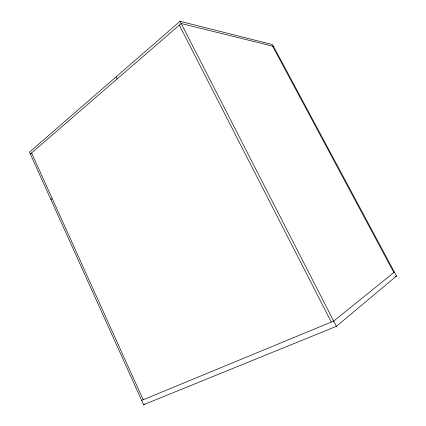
<?xml version="1.0" encoding="UTF-8"?>
<svg xmlns="http://www.w3.org/2000/svg" width="426" height="426" viewBox="0 0 426 426"><rect width="100%" height="100%" fill="white"/><g stroke="black" fill="none" stroke-linecap="round" stroke-linejoin="round"><path stroke-width="0.64" d="M180.038 21.3L29.495 152.141L143.589 404.7L336.391 326.348L396.505 275.995L272.539 44.613L180.038 21.3L336.391 326.348M30.342 154.015L181.178 23.526L273.465 46.338M394.407 272.081L333.691 321.087L141.65 400.413M50.918 199.57L52.201 198.58M143.589 404.7L144.702 403.976M395.285 276.522L396.505 275.995M272.576 46.114L393.837 272.544M179.319 25.129L331.29 322.077M116.085 76.882L117.097 78.959M31.567 152.955L143.184 399.78"/></g></svg>
